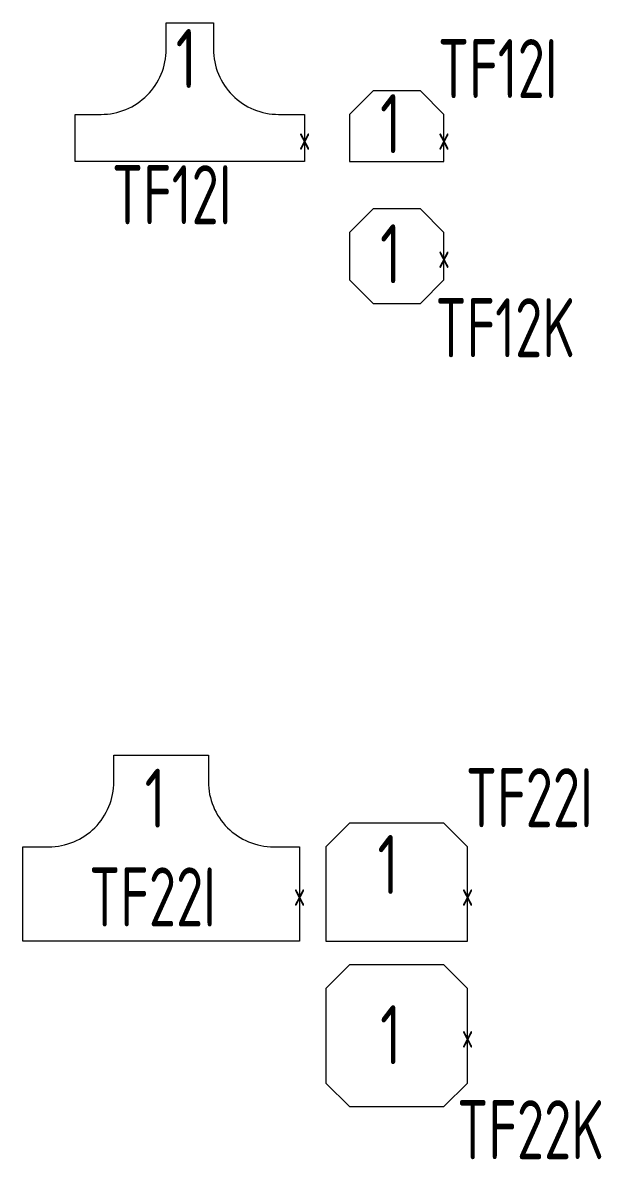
# Model space of a CAD drawing. Header units: metres. Extents: x -162 to 83385, y -62392 to -1971.
# Drawn here: x 22231 to 23456, y -49853 to -47448 of the extents above; entities that cross this region are included whole.
import ezdxf
from ezdxf.enums import TextEntityAlignment as Align

# ---------------------------------------------------------------- set-up
doc = ezdxf.new("R2010")
doc.units = ezdxf.units.M
doc.header["$LTSCALE"] = 0.5
for name, color, linetype, lineweight in [('ELIN_Attribut_01_Produkt_ID', 7, 'Continuous', 0), ('ELIN_Attribut_02_Stromkreis', 7, 'Continuous', 0), ('ELIN_Attribut_03_Verteilerbereich', 7, 'Continuous', 0), ('ELIN_Attribut_04_Montagehoehe', 7, 'Continuous', 0), ('ELIN_Attribut_05_Montageart', 7, 'Continuous', 0), ('ELIN_Attribut_06_Tuernummer', 7, 'Continuous', 0), ('ELIN_Attribut_07_Bemerkung', 7, 'Continuous', 0), ('ELIN_Attribut_08_Adresse', 7, 'Continuous', 0), ('ELIN_Attribut_10_AKZ1', 7, 'Continuous', 0), ('ELIN_Attribut_11_AKZ2', 7, 'Continuous', 0), ('ELIN_Attribut_12_Sonstiges1', 7, 'Continuous', 0), ('ELIN_Attribut_13_Sonstiges2', 7, 'Continuous', 0), ('ELIN_Attribut_14_Bauteil', 7, 'Continuous', 0), ('ELIN_Attribut_15_Ebene', 7, 'Continuous', 0), ('ELIN_Attribut_16_Raumnummer', 7, 'Continuous', 0), ('ELIN_Attribut_17_Raumname', 7, 'Continuous', 0), ('ELIN_Attribut_18_Montageabschnitt', 7, 'Continuous', 0), ('ELIN_Attribut_Basispunkt', 2, 'Continuous', 0), ('ELIN_Attribute_GEMOS', 11, 'Continuous', 0), ('ELIN_Attribute_Tragsystem', 7, 'Continuous', 0), ('ELIN_KTF_DE_Kabeltasse', 5, 'Continuous', 0)]:
    doc.layers.add(name, color=color, linetype=linetype, lineweight=lineweight)
doc.layers.get('0').off()
doc.styles.add('ELIN_Attribute', font='isocp.shx', dxfattribs={"width": 0.8})
doc.styles.add('ELIN_SY', font='isocp.shx', dxfattribs={"width": 0.9})

# ---------------------------------------------------------------- blocks, each defined once
blk = doc.blocks.new('ELIN_KTF_KT200-T-ABZWEIG')
at = {"color": 0}
blk.add_lwpolyline([(-193, 294), (-193, 238, 0.414214), (-55, 100), (0, 100), (0, -100), (-586, -100), (-586, 100), (-531, 100, 0.414214), (-393, 238), (-393, 294)], format="xyb", close=True, dxfattribs=at)
at = {"layer": 'ELIN_Attribut_01_Produkt_ID', "color": 0, "style": 'ELIN_SY', "width": 0.75, "flags": 8}
blk.add_attdef('01_PRODUKT_ID', (-298.4, -93.1), '', height=125, dxfattribs=at)
at = {"layer": 'ELIN_Attribut_02_Stromkreis', "style": 'ELIN_Attribute', "width": 0.8, "flags": 8}
blk.add_attdef('02_STROMKREIS', (168.4, -14.6, 0), '', height=150, dxfattribs=at)
at = {"layer": 'ELIN_Attribut_03_Verteilerbereich', "style": 'ELIN_Attribute', "width": 0.8, "flags": 8}
blk.add_attdef('03_VERTEILERBEREICH', (-247.5, -404.4, 0), '', height=125, dxfattribs=at)
at = {"layer": 'ELIN_Attribut_04_Montagehoehe', "style": 'ELIN_Attribute', "width": 0.8, "flags": 8}
blk.add_attdef('04_MONTAGEHOEHE', text='', height=125, dxfattribs=at).set_placement((0, 0, 0), align=Align.RIGHT)
at = {"layer": 'ELIN_Attribut_05_Montageart', "style": 'ELIN_Attribute', "width": 0.8, "flags": 8}
blk.add_attdef('05_MONTAGEART', (168.4, -204.4, 0), '', height=125, dxfattribs=at)
at = {"layer": 'ELIN_Attribut_06_Tuernummer', "style": 'ELIN_Attribute', "width": 0.8, "flags": 8}
blk.add_attdef('06_TUERNUMMER', text='', height=125, dxfattribs=at).set_placement((0, 0, 0), align=Align.RIGHT)
at = {"layer": 'ELIN_Attribut_07_Bemerkung', "style": 'ELIN_Attribute', "width": 0.8, "flags": 8}
blk.add_attdef('07_BEMERKUNG', (-247.5, -604.4, 0), '', height=125, dxfattribs=at)
at = {"layer": 'ELIN_Attribut_08_Adresse', "style": 'ELIN_Attribute', "width": 0.8, "flags": 8}
blk.add_attdef('08_ADRESSE', (-247.5, -804.4, 0), '', height=125, dxfattribs=at)
at = {"layer": 'ELIN_Attribut_10_AKZ1', "style": 'ELIN_Attribute', "width": 0.8, "flags": 8}
blk.add_attdef('10_AKZ1', (-247.5, -1204.4, 0), '', height=125, dxfattribs=at)
at = {"layer": 'ELIN_Attribut_11_AKZ2', "style": 'ELIN_Attribute', "width": 0.8, "flags": 8}
blk.add_attdef('11_AKZ2', (-247.5, -1404.4, 0), '', height=125, dxfattribs=at)
at = {"layer": 'ELIN_Attribut_12_Sonstiges1', "style": 'ELIN_Attribute', "width": 0.8, "flags": 8}
blk.add_attdef('12_SONSTIGES1', (-247.5, -1604.4, 0), '', height=125, dxfattribs=at)
at = {"layer": 'ELIN_Attribut_13_Sonstiges2', "style": 'ELIN_Attribute', "width": 0.8, "flags": 8}
blk.add_attdef('13_SONSTIGES2', (-247.5, -1804.4, 0), '', height=125, dxfattribs=at)
at = {"layer": 'ELIN_Attribut_14_Bauteil', "color": 7, "style": 'ELIN_Attribute', "width": 0.8, "flags": 9}
blk.add_attdef('14_BAUTEIL', (39.7, 54.9), '', height=125, dxfattribs=at)
at = {"layer": 'ELIN_Attribut_15_Ebene', "color": 7, "style": 'ELIN_Attribute', "width": 0.8, "flags": 9}
blk.add_attdef('15_EBENE', (39.7, -145.1), '', height=125, dxfattribs=at)
at = {"layer": 'ELIN_Attribut_16_Raumnummer', "style": 'ELIN_Attribute', "width": 0.8, "flags": 8}
blk.add_attdef('16_RAUMNUMMER', (-247.5, -2404.4, 0), '', height=125, dxfattribs=at)
at = {"layer": 'ELIN_Attribut_17_Raumname', "style": 'ELIN_Attribute', "width": 0.8, "flags": 8}
blk.add_attdef('17_RAUMNAME', (-247.5, -2604.4, 0), '', height=125, dxfattribs=at)
at = {"layer": 'ELIN_Attribut_18_Montageabschnitt', "color": 0, "style": 'ELIN_SY', "width": 0.8, "flags": 9}
blk.add_attdef('18_MONTAGEABSCHNITT', (39.7, -345.1), '', height=125, dxfattribs=at)
at = {"layer": 'ELIN_Attribut_Basispunkt', "style": 'ELIN_Attribute', "width": 0.8, "flags": 8}
blk.add_attdef('Basispunkt', text='', height=50, dxfattribs=at).set_placement((0, 0), align=Align.MIDDLE)
at = {"layer": 'ELIN_Attribute_GEMOS', "style": 'ELIN_Attribute', "width": 0.6}
for tag, p in [('G01_PRO02ID', (1620.5, 183.6)), ('G02_BEZEICHNUNG', (1620.5, -14.6, 0)), ('G03_DESCRIPTION', (1620.5, -204.4, 0)), ('G04_GEMOS-SYMBOL', (1623.8, -404.4, 0)), ('G05_GEMOS-TYP', (1623.8, -604.4, 0)), ('G06_ORTSKENNUNG', (1620.5, -804.4, 0)), ('G08_FREI1', (1620.5, -1004.4, 0)), ('G08_FREI2', (1620.5, -1204.4, 0))]:
    blk.add_attdef(tag, p, '', height=125, dxfattribs=at)
at = {"layer": 'ELIN_Attribute_Tragsystem', "color": 0, "style": 'ELIN_SY', "width": 0.8, "flags": 8}
blk.add_attdef('T01_ANZAHL', (-190.7, 23.4), '', height=125, dxfattribs=at)
blk = doc.blocks.new('ELIN_KTF_KT100-T-ABZWEIG')
at = {"color": 0}
blk.add_lwpolyline([(-193, 244), (-193, 188, 0.414214), (-55, 50), (0, 50), (0, -50), (-486, -50), (-486, 50), (-431, 50, 0.414214), (-293, 188), (-293, 244)], format="xyb", close=True, dxfattribs=at)
at = {"layer": 'ELIN_Attribut_01_Produkt_ID', "color": 0, "style": 'ELIN_SY', "width": 0.75, "flags": 8}
blk.add_attdef('01_PRODUKT_ID', (-298.4, -93.1), '', height=125, dxfattribs=at)
at = {"layer": 'ELIN_Attribut_02_Stromkreis', "style": 'ELIN_Attribute', "width": 0.8, "flags": 8}
blk.add_attdef('02_STROMKREIS', (168.4, -14.6, 0), '', height=150, dxfattribs=at)
at = {"layer": 'ELIN_Attribut_03_Verteilerbereich', "style": 'ELIN_Attribute', "width": 0.8, "flags": 8}
blk.add_attdef('03_VERTEILERBEREICH', (-247.5, -404.4, 0), '', height=125, dxfattribs=at)
at = {"layer": 'ELIN_Attribut_04_Montagehoehe', "style": 'ELIN_Attribute', "width": 0.8, "flags": 8}
blk.add_attdef('04_MONTAGEHOEHE', text='', height=125, dxfattribs=at).set_placement((0, 0, 0), align=Align.RIGHT)
at = {"layer": 'ELIN_Attribut_05_Montageart', "style": 'ELIN_Attribute', "width": 0.8, "flags": 8}
blk.add_attdef('05_MONTAGEART', (168.4, -204.4, 0), '', height=125, dxfattribs=at)
at = {"layer": 'ELIN_Attribut_06_Tuernummer', "style": 'ELIN_Attribute', "width": 0.8, "flags": 8}
blk.add_attdef('06_TUERNUMMER', text='', height=125, dxfattribs=at).set_placement((0, 0, 0), align=Align.RIGHT)
at = {"layer": 'ELIN_Attribut_07_Bemerkung', "style": 'ELIN_Attribute', "width": 0.8, "flags": 8}
blk.add_attdef('07_BEMERKUNG', (-247.5, -604.4, 0), '', height=125, dxfattribs=at)
at = {"layer": 'ELIN_Attribut_08_Adresse', "style": 'ELIN_Attribute', "width": 0.8, "flags": 8}
blk.add_attdef('08_ADRESSE', (-247.5, -804.4, 0), '', height=125, dxfattribs=at)
at = {"layer": 'ELIN_Attribut_10_AKZ1', "style": 'ELIN_Attribute', "width": 0.8, "flags": 8}
blk.add_attdef('10_AKZ1', (-247.5, -1204.4, 0), '', height=125, dxfattribs=at)
at = {"layer": 'ELIN_Attribut_11_AKZ2', "style": 'ELIN_Attribute', "width": 0.8, "flags": 8}
blk.add_attdef('11_AKZ2', (-247.5, -1404.4, 0), '', height=125, dxfattribs=at)
at = {"layer": 'ELIN_Attribut_12_Sonstiges1', "style": 'ELIN_Attribute', "width": 0.8, "flags": 8}
blk.add_attdef('12_SONSTIGES1', (-247.5, -1604.4, 0), '', height=125, dxfattribs=at)
at = {"layer": 'ELIN_Attribut_13_Sonstiges2', "style": 'ELIN_Attribute', "width": 0.8, "flags": 8}
blk.add_attdef('13_SONSTIGES2', (-247.5, -1804.4, 0), '', height=125, dxfattribs=at)
at = {"layer": 'ELIN_Attribut_14_Bauteil', "color": 7, "style": 'ELIN_Attribute', "width": 0.8, "flags": 9}
blk.add_attdef('14_BAUTEIL', (39.7, 54.9), '', height=125, dxfattribs=at)
at = {"layer": 'ELIN_Attribut_15_Ebene', "color": 7, "style": 'ELIN_Attribute', "width": 0.8, "flags": 9}
blk.add_attdef('15_EBENE', (39.7, -145.1), '', height=125, dxfattribs=at)
at = {"layer": 'ELIN_Attribut_16_Raumnummer', "style": 'ELIN_Attribute', "width": 0.8, "flags": 8}
blk.add_attdef('16_RAUMNUMMER', (-247.5, -2404.4, 0), '', height=125, dxfattribs=at)
at = {"layer": 'ELIN_Attribut_17_Raumname', "style": 'ELIN_Attribute', "width": 0.8, "flags": 8}
blk.add_attdef('17_RAUMNAME', (-247.5, -2604.4, 0), '', height=125, dxfattribs=at)
at = {"layer": 'ELIN_Attribut_18_Montageabschnitt', "color": 0, "style": 'ELIN_SY', "width": 0.8, "flags": 9}
blk.add_attdef('18_MONTAGEABSCHNITT', (39.7, -345.1), '', height=125, dxfattribs=at)
at = {"layer": 'ELIN_Attribut_Basispunkt', "style": 'ELIN_Attribute', "width": 0.8, "flags": 8}
blk.add_attdef('Basispunkt', text='', height=50, dxfattribs=at).set_placement((0, 0), align=Align.MIDDLE)
at = {"layer": 'ELIN_Attribute_GEMOS', "style": 'ELIN_Attribute', "width": 0.6}
for tag, p in [('G01_PRO02ID', (1620.5, 183.6)), ('G02_BEZEICHNUNG', (1620.5, -14.6, 0)), ('G03_DESCRIPTION', (1620.5, -204.4, 0)), ('G04_GEMOS-SYMBOL', (1623.8, -404.4, 0)), ('G05_GEMOS-TYP', (1623.8, -604.4, 0)), ('G06_ORTSKENNUNG', (1620.5, -804.4, 0)), ('G08_FREI1', (1620.5, -1004.4, 0)), ('G08_FREI2', (1620.5, -1204.4, 0))]:
    blk.add_attdef(tag, p, '', height=125, dxfattribs=at)
at = {"layer": 'ELIN_Attribute_Tragsystem', "color": 0, "style": 'ELIN_SY', "width": 0.8, "flags": 8}
blk.add_attdef('T01_ANZAHL', (-190.7, 23.4), '', height=125, dxfattribs=at)
blk = doc.blocks.new('ELIN_KTF_KT100-T-ABZWEIG_VEREINFACHT')
at = {"color": 0}
blk.add_lwpolyline([(-200, -50), (0, -50), (0, 50), (-50, 100), (-150, 100), (-200, 50)], close=True, dxfattribs=at)
at = {"layer": 'ELIN_Attribut_01_Produkt_ID', "color": 0, "style": 'ELIN_SY', "width": 0.75, "flags": 8}
blk.add_attdef('01_PRODUKT_ID', (-298.4, -93.1), '', height=125, dxfattribs=at)
at = {"layer": 'ELIN_Attribut_02_Stromkreis', "style": 'ELIN_Attribute', "width": 0.8, "flags": 8}
blk.add_attdef('02_STROMKREIS', (168.4, -14.6, 0), '', height=150, dxfattribs=at)
at = {"layer": 'ELIN_Attribut_03_Verteilerbereich', "style": 'ELIN_Attribute', "width": 0.8, "flags": 8}
blk.add_attdef('03_VERTEILERBEREICH', (-247.5, -404.4, 0), '', height=125, dxfattribs=at)
at = {"layer": 'ELIN_Attribut_04_Montagehoehe', "style": 'ELIN_Attribute', "width": 0.8, "flags": 8}
blk.add_attdef('04_MONTAGEHOEHE', text='', height=125, dxfattribs=at).set_placement((0, 0, 0), align=Align.RIGHT)
at = {"layer": 'ELIN_Attribut_05_Montageart', "style": 'ELIN_Attribute', "width": 0.8, "flags": 8}
blk.add_attdef('05_MONTAGEART', (168.4, -204.4, 0), '', height=125, dxfattribs=at)
at = {"layer": 'ELIN_Attribut_06_Tuernummer', "style": 'ELIN_Attribute', "width": 0.8, "flags": 8}
blk.add_attdef('06_TUERNUMMER', text='', height=125, dxfattribs=at).set_placement((0, 0, 0), align=Align.RIGHT)
at = {"layer": 'ELIN_Attribut_07_Bemerkung', "style": 'ELIN_Attribute', "width": 0.8, "flags": 8}
blk.add_attdef('07_BEMERKUNG', (-247.5, -604.4, 0), '', height=125, dxfattribs=at)
at = {"layer": 'ELIN_Attribut_08_Adresse', "style": 'ELIN_Attribute', "width": 0.8, "flags": 8}
blk.add_attdef('08_ADRESSE', (-247.5, -804.4, 0), '', height=125, dxfattribs=at)
at = {"layer": 'ELIN_Attribut_10_AKZ1', "style": 'ELIN_Attribute', "width": 0.8, "flags": 8}
blk.add_attdef('10_AKZ1', (-247.5, -1204.4, 0), '', height=125, dxfattribs=at)
at = {"layer": 'ELIN_Attribut_11_AKZ2', "style": 'ELIN_Attribute', "width": 0.8, "flags": 8}
blk.add_attdef('11_AKZ2', (-247.5, -1404.4, 0), '', height=125, dxfattribs=at)
at = {"layer": 'ELIN_Attribut_12_Sonstiges1', "style": 'ELIN_Attribute', "width": 0.8, "flags": 8}
blk.add_attdef('12_SONSTIGES1', (-247.5, -1604.4, 0), '', height=125, dxfattribs=at)
at = {"layer": 'ELIN_Attribut_13_Sonstiges2', "style": 'ELIN_Attribute', "width": 0.8, "flags": 8}
blk.add_attdef('13_SONSTIGES2', (-247.5, -1804.4, 0), '', height=125, dxfattribs=at)
at = {"layer": 'ELIN_Attribut_14_Bauteil', "color": 7, "style": 'ELIN_Attribute', "width": 0.8, "flags": 9}
blk.add_attdef('14_BAUTEIL', (39.7, 54.9), '', height=125, dxfattribs=at)
at = {"layer": 'ELIN_Attribut_15_Ebene', "color": 7, "style": 'ELIN_Attribute', "width": 0.8, "flags": 9}
blk.add_attdef('15_EBENE', (39.7, -145.1), '', height=125, dxfattribs=at)
at = {"layer": 'ELIN_Attribut_16_Raumnummer', "style": 'ELIN_Attribute', "width": 0.8, "flags": 8}
blk.add_attdef('16_RAUMNUMMER', (-247.5, -2404.4, 0), '', height=125, dxfattribs=at)
at = {"layer": 'ELIN_Attribut_17_Raumname', "style": 'ELIN_Attribute', "width": 0.8, "flags": 8}
blk.add_attdef('17_RAUMNAME', (-247.5, -2604.4, 0), '', height=125, dxfattribs=at)
at = {"layer": 'ELIN_Attribut_18_Montageabschnitt', "color": 0, "style": 'ELIN_SY', "width": 0.8, "flags": 9}
blk.add_attdef('18_MONTAGEABSCHNITT', (39.7, -345.1), '', height=125, dxfattribs=at)
at = {"layer": 'ELIN_Attribut_Basispunkt', "style": 'ELIN_Attribute', "width": 0.8, "flags": 8}
blk.add_attdef('Basispunkt', text='', height=50, dxfattribs=at).set_placement((0, 0), align=Align.MIDDLE)
at = {"layer": 'ELIN_Attribute_GEMOS', "style": 'ELIN_Attribute', "width": 0.6}
for tag, p in [('G01_PRO02ID', (1620.5, 183.6)), ('G02_BEZEICHNUNG', (1620.5, -14.6, 0)), ('G03_DESCRIPTION', (1620.5, -204.4, 0)), ('G04_GEMOS-SYMBOL', (1623.8, -404.4, 0)), ('G05_GEMOS-TYP', (1623.8, -604.4, 0)), ('G06_ORTSKENNUNG', (1620.5, -804.4, 0)), ('G08_FREI1', (1620.5, -1004.4, 0)), ('G08_FREI2', (1620.5, -1204.4, 0))]:
    blk.add_attdef(tag, p, '', height=125, dxfattribs=at)
at = {"layer": 'ELIN_Attribute_Tragsystem', "color": 0, "style": 'ELIN_SY', "width": 0.8, "flags": 8}
blk.add_attdef('T01_ANZAHL', (-190.7, 23.4), '', height=125, dxfattribs=at)
blk = doc.blocks.new('ELIN_KTF_KT100-KREUZUNG_VEREINFACHT')
at = {"color": 0}
blk.add_lwpolyline([(0, -50), (0, 50), (-50, 100), (-150, 100), (-200, 50), (-200, -50), (-150, -100), (-50, -100)], close=True, dxfattribs=at)
at = {"layer": 'ELIN_Attribut_01_Produkt_ID', "color": 0, "style": 'ELIN_SY', "width": 0.75, "flags": 8}
blk.add_attdef('01_PRODUKT_ID', (-298.4, -93.1), '', height=125, dxfattribs=at)
at = {"layer": 'ELIN_Attribut_02_Stromkreis', "style": 'ELIN_Attribute', "width": 0.8, "flags": 8}
blk.add_attdef('02_STROMKREIS', (168.4, -14.6, 0), '', height=150, dxfattribs=at)
at = {"layer": 'ELIN_Attribut_03_Verteilerbereich', "style": 'ELIN_Attribute', "width": 0.8, "flags": 8}
blk.add_attdef('03_VERTEILERBEREICH', (-247.5, -404.4, 0), '', height=125, dxfattribs=at)
at = {"layer": 'ELIN_Attribut_04_Montagehoehe', "style": 'ELIN_Attribute', "width": 0.8, "flags": 8}
blk.add_attdef('04_MONTAGEHOEHE', text='', height=125, dxfattribs=at).set_placement((0, 0, 0), align=Align.RIGHT)
at = {"layer": 'ELIN_Attribut_05_Montageart', "style": 'ELIN_Attribute', "width": 0.8, "flags": 8}
blk.add_attdef('05_MONTAGEART', (168.4, -204.4, 0), '', height=125, dxfattribs=at)
at = {"layer": 'ELIN_Attribut_06_Tuernummer', "style": 'ELIN_Attribute', "width": 0.8, "flags": 8}
blk.add_attdef('06_TUERNUMMER', text='', height=125, dxfattribs=at).set_placement((0, 0, 0), align=Align.RIGHT)
at = {"layer": 'ELIN_Attribut_07_Bemerkung', "style": 'ELIN_Attribute', "width": 0.8, "flags": 8}
blk.add_attdef('07_BEMERKUNG', (-247.5, -604.4, 0), '', height=125, dxfattribs=at)
at = {"layer": 'ELIN_Attribut_08_Adresse', "style": 'ELIN_Attribute', "width": 0.8, "flags": 8}
blk.add_attdef('08_ADRESSE', (-247.5, -804.4, 0), '', height=125, dxfattribs=at)
at = {"layer": 'ELIN_Attribut_10_AKZ1', "style": 'ELIN_Attribute', "width": 0.8, "flags": 8}
blk.add_attdef('10_AKZ1', (-247.5, -1204.4, 0), '', height=125, dxfattribs=at)
at = {"layer": 'ELIN_Attribut_11_AKZ2', "style": 'ELIN_Attribute', "width": 0.8, "flags": 8}
blk.add_attdef('11_AKZ2', (-247.5, -1404.4, 0), '', height=125, dxfattribs=at)
at = {"layer": 'ELIN_Attribut_12_Sonstiges1', "style": 'ELIN_Attribute', "width": 0.8, "flags": 8}
blk.add_attdef('12_SONSTIGES1', (-247.5, -1604.4, 0), '', height=125, dxfattribs=at)
at = {"layer": 'ELIN_Attribut_13_Sonstiges2', "style": 'ELIN_Attribute', "width": 0.8, "flags": 8}
blk.add_attdef('13_SONSTIGES2', (-247.5, -1804.4, 0), '', height=125, dxfattribs=at)
at = {"layer": 'ELIN_Attribut_14_Bauteil', "color": 7, "style": 'ELIN_Attribute', "width": 0.8, "flags": 9}
blk.add_attdef('14_BAUTEIL', (39.7, 54.9), '', height=125, dxfattribs=at)
at = {"layer": 'ELIN_Attribut_15_Ebene', "color": 7, "style": 'ELIN_Attribute', "width": 0.8, "flags": 9}
blk.add_attdef('15_EBENE', (39.7, -145.1), '', height=125, dxfattribs=at)
at = {"layer": 'ELIN_Attribut_16_Raumnummer', "style": 'ELIN_Attribute', "width": 0.8, "flags": 8}
blk.add_attdef('16_RAUMNUMMER', (-247.5, -2404.4, 0), '', height=125, dxfattribs=at)
at = {"layer": 'ELIN_Attribut_17_Raumname', "style": 'ELIN_Attribute', "width": 0.8, "flags": 8}
blk.add_attdef('17_RAUMNAME', (-247.5, -2604.4, 0), '', height=125, dxfattribs=at)
at = {"layer": 'ELIN_Attribut_18_Montageabschnitt', "color": 0, "style": 'ELIN_SY', "width": 0.8, "flags": 9}
blk.add_attdef('18_MONTAGEABSCHNITT', (39.7, -345.1), '', height=125, dxfattribs=at)
at = {"layer": 'ELIN_Attribut_Basispunkt', "style": 'ELIN_Attribute', "width": 0.8, "flags": 8}
blk.add_attdef('Basispunkt', text='', height=50, dxfattribs=at).set_placement((0, 0), align=Align.MIDDLE)
at = {"layer": 'ELIN_Attribute_GEMOS', "style": 'ELIN_Attribute', "width": 0.6}
for tag, p in [('G01_PRO02ID', (1620.5, 183.6)), ('G02_BEZEICHNUNG', (1620.5, -14.6, 0)), ('G03_DESCRIPTION', (1620.5, -204.4, 0)), ('G04_GEMOS-SYMBOL', (1623.8, -404.4, 0)), ('G05_GEMOS-TYP', (1623.8, -604.4, 0)), ('G06_ORTSKENNUNG', (1620.5, -804.4, 0)), ('G08_FREI1', (1620.5, -1004.4, 0)), ('G08_FREI2', (1620.5, -1204.4, 0))]:
    blk.add_attdef(tag, p, '', height=125, dxfattribs=at)
at = {"layer": 'ELIN_Attribute_Tragsystem', "color": 0, "style": 'ELIN_SY', "width": 0.8, "flags": 8}
blk.add_attdef('T01_ANZAHL', (-190.7, 23.4), '', height=125, dxfattribs=at)
blk = doc.blocks.new('ELIN_KTF_KT200-T-ABZWEIG_VEREINFACHT')
at = {"color": 0}
blk.add_lwpolyline([(-300, -100), (0, -100), (0, 100), (-50, 150), (-250, 150), (-300, 100)], close=True, dxfattribs=at)
at = {"layer": 'ELIN_Attribut_01_Produkt_ID', "color": 0, "style": 'ELIN_SY', "width": 0.75, "flags": 8}
blk.add_attdef('01_PRODUKT_ID', (-298.4, -93.1), '', height=125, dxfattribs=at)
at = {"layer": 'ELIN_Attribut_02_Stromkreis', "style": 'ELIN_Attribute', "width": 0.8, "flags": 8}
blk.add_attdef('02_STROMKREIS', (168.4, -14.6, 0), '', height=150, dxfattribs=at)
at = {"layer": 'ELIN_Attribut_03_Verteilerbereich', "style": 'ELIN_Attribute', "width": 0.8, "flags": 8}
blk.add_attdef('03_VERTEILERBEREICH', (-247.5, -404.4, 0), '', height=125, dxfattribs=at)
at = {"layer": 'ELIN_Attribut_04_Montagehoehe', "style": 'ELIN_Attribute', "width": 0.8, "flags": 8}
blk.add_attdef('04_MONTAGEHOEHE', text='', height=125, dxfattribs=at).set_placement((0, 0, 0), align=Align.RIGHT)
at = {"layer": 'ELIN_Attribut_05_Montageart', "style": 'ELIN_Attribute', "width": 0.8, "flags": 8}
blk.add_attdef('05_MONTAGEART', (168.4, -204.4, 0), '', height=125, dxfattribs=at)
at = {"layer": 'ELIN_Attribut_06_Tuernummer', "style": 'ELIN_Attribute', "width": 0.8, "flags": 8}
blk.add_attdef('06_TUERNUMMER', text='', height=125, dxfattribs=at).set_placement((0, 0, 0), align=Align.RIGHT)
at = {"layer": 'ELIN_Attribut_07_Bemerkung', "style": 'ELIN_Attribute', "width": 0.8, "flags": 8}
blk.add_attdef('07_BEMERKUNG', (-247.5, -604.4, 0), '', height=125, dxfattribs=at)
at = {"layer": 'ELIN_Attribut_08_Adresse', "style": 'ELIN_Attribute', "width": 0.8, "flags": 8}
blk.add_attdef('08_ADRESSE', (-247.5, -804.4, 0), '', height=125, dxfattribs=at)
at = {"layer": 'ELIN_Attribut_10_AKZ1', "style": 'ELIN_Attribute', "width": 0.8, "flags": 8}
blk.add_attdef('10_AKZ1', (-247.5, -1204.4, 0), '', height=125, dxfattribs=at)
at = {"layer": 'ELIN_Attribut_11_AKZ2', "style": 'ELIN_Attribute', "width": 0.8, "flags": 8}
blk.add_attdef('11_AKZ2', (-247.5, -1404.4, 0), '', height=125, dxfattribs=at)
at = {"layer": 'ELIN_Attribut_12_Sonstiges1', "style": 'ELIN_Attribute', "width": 0.8, "flags": 8}
blk.add_attdef('12_SONSTIGES1', (-247.5, -1604.4, 0), '', height=125, dxfattribs=at)
at = {"layer": 'ELIN_Attribut_13_Sonstiges2', "style": 'ELIN_Attribute', "width": 0.8, "flags": 8}
blk.add_attdef('13_SONSTIGES2', (-247.5, -1804.4, 0), '', height=125, dxfattribs=at)
at = {"layer": 'ELIN_Attribut_14_Bauteil', "color": 7, "style": 'ELIN_Attribute', "width": 0.8, "flags": 9}
blk.add_attdef('14_BAUTEIL', (39.7, 54.9), '', height=125, dxfattribs=at)
at = {"layer": 'ELIN_Attribut_15_Ebene', "color": 7, "style": 'ELIN_Attribute', "width": 0.8, "flags": 9}
blk.add_attdef('15_EBENE', (39.7, -145.1), '', height=125, dxfattribs=at)
at = {"layer": 'ELIN_Attribut_16_Raumnummer', "style": 'ELIN_Attribute', "width": 0.8, "flags": 8}
blk.add_attdef('16_RAUMNUMMER', (-247.5, -2404.4, 0), '', height=125, dxfattribs=at)
at = {"layer": 'ELIN_Attribut_17_Raumname', "style": 'ELIN_Attribute', "width": 0.8, "flags": 8}
blk.add_attdef('17_RAUMNAME', (-247.5, -2604.4, 0), '', height=125, dxfattribs=at)
at = {"layer": 'ELIN_Attribut_18_Montageabschnitt', "color": 0, "style": 'ELIN_SY', "width": 0.8, "flags": 9}
blk.add_attdef('18_MONTAGEABSCHNITT', (39.7, -345.1), '', height=125, dxfattribs=at)
at = {"layer": 'ELIN_Attribut_Basispunkt', "style": 'ELIN_Attribute', "width": 0.8, "flags": 8}
blk.add_attdef('Basispunkt', text='', height=50, dxfattribs=at).set_placement((0, 0), align=Align.MIDDLE)
at = {"layer": 'ELIN_Attribute_GEMOS', "style": 'ELIN_Attribute', "width": 0.6}
for tag, p in [('G01_PRO02ID', (1620.5, 183.6)), ('G02_BEZEICHNUNG', (1620.5, -14.6, 0)), ('G03_DESCRIPTION', (1620.5, -204.4, 0)), ('G04_GEMOS-SYMBOL', (1623.8, -404.4, 0)), ('G05_GEMOS-TYP', (1623.8, -604.4, 0)), ('G06_ORTSKENNUNG', (1620.5, -804.4, 0)), ('G08_FREI1', (1620.5, -1004.4, 0)), ('G08_FREI2', (1620.5, -1204.4, 0))]:
    blk.add_attdef(tag, p, '', height=125, dxfattribs=at)
at = {"layer": 'ELIN_Attribute_Tragsystem', "color": 0, "style": 'ELIN_SY', "width": 0.8, "flags": 8}
blk.add_attdef('T01_ANZAHL', (-190.7, 23.4), '', height=125, dxfattribs=at)
blk = doc.blocks.new('ELIN_KTF_KT200-KREUZUNG_VEREINFACHT')
at = {"color": 0}
blk.add_lwpolyline([(0, 100), (-50, 150), (-250, 150), (-300, 100), (-300, -100), (-250, -150), (-50, -150), (0, -100)], close=True, dxfattribs=at)
at = {"layer": 'ELIN_Attribut_01_Produkt_ID', "color": 0, "style": 'ELIN_SY', "width": 0.75, "flags": 8}
blk.add_attdef('01_PRODUKT_ID', (-298.4, -93.1), '', height=125, dxfattribs=at)
at = {"layer": 'ELIN_Attribut_02_Stromkreis', "style": 'ELIN_Attribute', "width": 0.8, "flags": 8}
blk.add_attdef('02_STROMKREIS', (168.4, -14.6, 0), '', height=150, dxfattribs=at)
at = {"layer": 'ELIN_Attribut_03_Verteilerbereich', "style": 'ELIN_Attribute', "width": 0.8, "flags": 8}
blk.add_attdef('03_VERTEILERBEREICH', (-247.5, -404.4, 0), '', height=125, dxfattribs=at)
at = {"layer": 'ELIN_Attribut_04_Montagehoehe', "style": 'ELIN_Attribute', "width": 0.8, "flags": 8}
blk.add_attdef('04_MONTAGEHOEHE', text='', height=125, dxfattribs=at).set_placement((0, 0, 0), align=Align.RIGHT)
at = {"layer": 'ELIN_Attribut_05_Montageart', "style": 'ELIN_Attribute', "width": 0.8, "flags": 8}
blk.add_attdef('05_MONTAGEART', (168.4, -204.4, 0), '', height=125, dxfattribs=at)
at = {"layer": 'ELIN_Attribut_06_Tuernummer', "style": 'ELIN_Attribute', "width": 0.8, "flags": 8}
blk.add_attdef('06_TUERNUMMER', text='', height=125, dxfattribs=at).set_placement((0, 0, 0), align=Align.RIGHT)
at = {"layer": 'ELIN_Attribut_07_Bemerkung', "style": 'ELIN_Attribute', "width": 0.8, "flags": 8}
blk.add_attdef('07_BEMERKUNG', (-247.5, -604.4, 0), '', height=125, dxfattribs=at)
at = {"layer": 'ELIN_Attribut_08_Adresse', "style": 'ELIN_Attribute', "width": 0.8, "flags": 8}
blk.add_attdef('08_ADRESSE', (-247.5, -804.4, 0), '', height=125, dxfattribs=at)
at = {"layer": 'ELIN_Attribut_10_AKZ1', "style": 'ELIN_Attribute', "width": 0.8, "flags": 8}
blk.add_attdef('10_AKZ1', (-247.5, -1204.4, 0), '', height=125, dxfattribs=at)
at = {"layer": 'ELIN_Attribut_11_AKZ2', "style": 'ELIN_Attribute', "width": 0.8, "flags": 8}
blk.add_attdef('11_AKZ2', (-247.5, -1404.4, 0), '', height=125, dxfattribs=at)
at = {"layer": 'ELIN_Attribut_12_Sonstiges1', "style": 'ELIN_Attribute', "width": 0.8, "flags": 8}
blk.add_attdef('12_SONSTIGES1', (-247.5, -1604.4, 0), '', height=125, dxfattribs=at)
at = {"layer": 'ELIN_Attribut_13_Sonstiges2', "style": 'ELIN_Attribute', "width": 0.8, "flags": 8}
blk.add_attdef('13_SONSTIGES2', (-247.5, -1804.4, 0), '', height=125, dxfattribs=at)
at = {"layer": 'ELIN_Attribut_14_Bauteil', "color": 7, "style": 'ELIN_Attribute', "width": 0.8, "flags": 9}
blk.add_attdef('14_BAUTEIL', (39.7, 54.9), '', height=125, dxfattribs=at)
at = {"layer": 'ELIN_Attribut_15_Ebene', "color": 7, "style": 'ELIN_Attribute', "width": 0.8, "flags": 9}
blk.add_attdef('15_EBENE', (39.7, -145.1), '', height=125, dxfattribs=at)
at = {"layer": 'ELIN_Attribut_16_Raumnummer', "style": 'ELIN_Attribute', "width": 0.8, "flags": 8}
blk.add_attdef('16_RAUMNUMMER', (-247.5, -2404.4, 0), '', height=125, dxfattribs=at)
at = {"layer": 'ELIN_Attribut_17_Raumname', "style": 'ELIN_Attribute', "width": 0.8, "flags": 8}
blk.add_attdef('17_RAUMNAME', (-247.5, -2604.4, 0), '', height=125, dxfattribs=at)
at = {"layer": 'ELIN_Attribut_18_Montageabschnitt', "color": 0, "style": 'ELIN_SY', "width": 0.8, "flags": 9}
blk.add_attdef('18_MONTAGEABSCHNITT', (39.7, -345.1), '', height=125, dxfattribs=at)
at = {"layer": 'ELIN_Attribut_Basispunkt', "style": 'ELIN_Attribute', "width": 0.8, "flags": 8}
blk.add_attdef('Basispunkt', text='', height=50, dxfattribs=at).set_placement((0, 0), align=Align.MIDDLE)
at = {"layer": 'ELIN_Attribute_GEMOS', "style": 'ELIN_Attribute', "width": 0.6}
for tag, p in [('G01_PRO02ID', (1620.5, 183.6)), ('G02_BEZEICHNUNG', (1620.5, -14.6, 0)), ('G03_DESCRIPTION', (1620.5, -204.4, 0)), ('G04_GEMOS-SYMBOL', (1623.8, -404.4, 0)), ('G05_GEMOS-TYP', (1623.8, -604.4, 0)), ('G06_ORTSKENNUNG', (1620.5, -804.4, 0)), ('G08_FREI1', (1620.5, -1004.4, 0)), ('G08_FREI2', (1620.5, -1204.4, 0))]:
    blk.add_attdef(tag, p, '', height=125, dxfattribs=at)
at = {"layer": 'ELIN_Attribute_Tragsystem', "color": 0, "style": 'ELIN_SY', "width": 0.8, "flags": 8}
blk.add_attdef('T01_ANZAHL', (-190.7, 23.4), '', height=125, dxfattribs=at)

msp = doc.modelspace()

# ---------------------------------------------------------------- block references
at = {"layer": 'ELIN_KTF_DE_Kabeltasse', "lineweight": 0}
ref = msp.add_blockref('ELIN_KTF_KT100-T-ABZWEIG', (22827.6, -47691.8), dxfattribs=at)
ref.add_attrib('01_PRODUKT_ID', 'TF12I', (22419.5, -47874.3), dxfattribs={"layer": 'ELIN_Attribut_01_Produkt_ID', "color": 0, "height": 125, "style": 'ELIN_SY', "width": 0.75})
ref.add_attrib('Basispunkt', 'x', dxfattribs={"layer": 'ELIN_Attribut_Basispunkt', "height": 50, "style": 'ELIN_Attribute', "width": 0.8}).set_placement((22827.6, -47691.8), align=Align.MIDDLE)
ref.add_attrib('T01_ANZAHL', '1', (22554.7, -47586.1), dxfattribs={"layer": 'ELIN_Attribute_Tragsystem', "color": 0, "height": 125, "style": 'ELIN_SY', "width": 0.8})
ref = msp.add_blockref('ELIN_KTF_KT100-T-ABZWEIG_VEREINFACHT', (23122.6, -47691.8), dxfattribs=at)
ref.add_attrib('01_PRODUKT_ID', 'TF12I', (23109.7, -47607.3), dxfattribs={"layer": 'ELIN_Attribut_01_Produkt_ID', "color": 0, "height": 125, "style": 'ELIN_SY', "width": 0.75})
ref.add_attrib('Basispunkt', 'x', dxfattribs={"layer": 'ELIN_Attribut_Basispunkt', "height": 50, "style": 'ELIN_Attribute', "width": 0.8}).set_placement((23122.6, -47691.8), align=Align.MIDDLE)
ref.add_attrib('T01_ANZAHL', '1', (22987.4, -47723.9), dxfattribs={"layer": 'ELIN_Attribute_Tragsystem', "color": 0, "height": 125, "style": 'ELIN_SY', "width": 0.8})
ref = msp.add_blockref('ELIN_KTF_KT100-KREUZUNG_VEREINFACHT', (23122.6, -47941.8), dxfattribs=at)
ref.add_attrib('01_PRODUKT_ID', 'TF12K', (23104.3, -48155.8), dxfattribs={"layer": 'ELIN_Attribut_01_Produkt_ID', "color": 0, "height": 125, "style": 'ELIN_SY', "width": 0.75})
ref.add_attrib('Basispunkt', 'x', dxfattribs={"layer": 'ELIN_Attribut_Basispunkt', "height": 50, "style": 'ELIN_Attribute', "width": 0.8}).set_placement((23122.6, -47941.8), align=Align.MIDDLE)
ref.add_attrib('T01_ANZAHL', '1', (22987.4, -47999.4), dxfattribs={"layer": 'ELIN_Attribute_Tragsystem', "color": 0, "height": 125, "style": 'ELIN_SY', "width": 0.8})
ref = msp.add_blockref('ELIN_KTF_KT200-T-ABZWEIG', (22816.9, -49291.8), dxfattribs=at)
ref.add_attrib('01_PRODUKT_ID', 'TF22I', (22371.2, -49360.4), dxfattribs={"layer": 'ELIN_Attribut_01_Produkt_ID', "color": 0, "height": 125, "style": 'ELIN_SY', "width": 0.75})
ref.add_attrib('Basispunkt', 'x', dxfattribs={"layer": 'ELIN_Attribut_Basispunkt', "height": 50, "style": 'ELIN_Attribute', "width": 0.8}).set_placement((22816.9, -49291.8), align=Align.MIDDLE)
ref.add_attrib('T01_ANZAHL', '1', (22488.9, -49151.5), dxfattribs={"layer": 'ELIN_Attribute_Tragsystem', "color": 0, "height": 125, "style": 'ELIN_SY', "width": 0.8})
ref = msp.add_blockref('ELIN_KTF_KT200-T-ABZWEIG_VEREINFACHT', (23172.6, -49291.8), dxfattribs=at)
ref.add_attrib('01_PRODUKT_ID', 'TF22I', (23168.8, -49150.4), dxfattribs={"layer": 'ELIN_Attribut_01_Produkt_ID', "color": 0, "height": 125, "style": 'ELIN_SY', "width": 0.75})
ref.add_attrib('Basispunkt', 'x', dxfattribs={"layer": 'ELIN_Attribut_Basispunkt', "height": 50, "style": 'ELIN_Attribute', "width": 0.8}).set_placement((23172.6, -49291.8), align=Align.MIDDLE)
ref.add_attrib('T01_ANZAHL', '1', (22981.9, -49291.8), dxfattribs={"layer": 'ELIN_Attribute_Tragsystem', "color": 0, "height": 125, "style": 'ELIN_SY', "width": 0.8})
ref = msp.add_blockref('ELIN_KTF_KT200-KREUZUNG_VEREINFACHT', (23172.6, -49591.8), dxfattribs=at)
ref.add_attrib('01_PRODUKT_ID', 'TF22K', (23150.3, -49853.1), dxfattribs={"layer": 'ELIN_Attribut_01_Produkt_ID', "color": 0, "height": 125, "style": 'ELIN_SY', "width": 0.75})
ref.add_attrib('Basispunkt', 'x', dxfattribs={"layer": 'ELIN_Attribut_Basispunkt', "height": 50, "style": 'ELIN_Attribute', "width": 0.8}).set_placement((23172.6, -49591.8), align=Align.MIDDLE)
ref.add_attrib('T01_ANZAHL', '1', (22987.5, -49652.1), dxfattribs={"layer": 'ELIN_Attribute_Tragsystem', "color": 0, "height": 125, "style": 'ELIN_SY', "width": 0.8})

doc.saveas('drawing.dxf')
